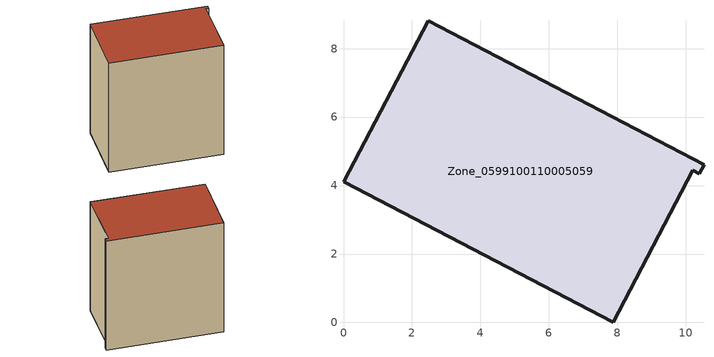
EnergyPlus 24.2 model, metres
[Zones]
Zone_0599100110005059
 floor ground (C_G): 10.2,4.44 7.89,0 0,4.11 2.48,8.82 10.53,4.61 10.39,4.34 z0
 wall outside (C_F): 2.48,8.82 0,4.11 7.89,0 10.2,4.44 10.39,4.34 10.53,4.61 2.48,8.82 z0:9.9
 roof outside (C_R): 10.39,4.34 10.53,4.61 2.48,8.82 0,4.11 7.89,0 10.2,4.44 z9.9
[BUILDING]
Pand.0599100110005059: North Axis=0; Terrain=City; Loads Convergence Tolerance Value=0.04; Temperature Convergence Tolerance Value=0.4; Solar Distribution=FullExterior; Maximum Number of Warmup Days=25; Minimum Number of Warmup Days=1
[Site:Location]
Rotterdam.The.Hague.AP_ZH_NLD Design_Conditions: Latitude=51.96; Longitude=4.45; Time Zone=1; Elevation=-4.5
[SITE:GROUNDTEMPERATURE:BUILDINGSURFACE]
18, 18, 18, 18, 18, 18, 18, 18, 18, 18, 18, 18
[MATERIAL] Thermal Absorptance=0.9; Solar Absorptance=0.7; Visible Absorptance=0.7
Name | Roughness | Thickness | Conductivity | Density | Specific Heat
G.TI.2015-2018 | MediumSmooth | 0.15 | 0.0428571 | 540 | 1210
F.TI.2015-2018 | Rough | 0.3 | 0.0666667 | 1920 | 840
R.TI.2015-2018 | MediumRough | 0.2 | 0.0333333 | 1500 | 1000
[CONSTRUCTION]
C_G: G.TI.2015-2018
C_F: F.TI.2015-2018
C_R: R.TI.2015-2018
[ZONE]
Zone_0599100110005059: Type=1; Multiplier=1; Ceiling Height=Autocalculate; Volume=Autocalculate; Floor Area=autocalculate; Part of Total Floor Area=Yes
[ZONEINFILTRATION:DESIGNFLOWRATE]
Infil_Zone_0599100110005059: Zone or ZoneList or Space or SpaceList=Zone_0599100110005059; Schedule=AlwaysOn; Design Flow Rate Calculation Method=Flow/Area; Flow Rate per Floor Area=0.0015; Constant Term Coefficient=1; Temperature Term Coefficient=0; Velocity Term Coefficient=0; Velocity Squared Term Coefficient=0
[HVACTEMPLATE:ZONE:IDEALLOADSAIRSYSTEM]
Zone_0599100110005059: Maximum Heating Supply Air Temperature=50; Minimum Cooling Supply Air Temperature=13; Maximum Heating Supply Air Humidity Ratio=0.0156; Minimum Cooling Supply Air Humidity Ratio=0.0077; Heating Limit=NoLimit; Cooling Limit=NoLimit; Dehumidification Control Type=ConstantSensibleHeatRatio; Cooling Sensible Heat Ratio=0.7; Dehumidification Setpoint=60; Humidification Control Type=None; Humidification Setpoint=30; Outdoor Air Method=None; Outdoor Air Flow Rate per Person=0.00944; Outdoor Air Flow Rate per Zone Floor Area=0; Outdoor Air Flow Rate per Zone=0; Demand Controlled Ventilation Type=None; Outdoor Air Economizer Type=NoEconomizer; Heat Recovery Type=None; Sensible Heat Recovery Effectiveness=0.7; Latent Heat Recovery Effectiveness=0.65
[ZONECONTROL:THERMOSTAT]
ThermostatControl_Zone_0599100110005059: Zone or ZoneList=Zone_0599100110005059; Control Type Schedule=DualSetpointControlType; Control 1=Thermostat_Zone_0599100110005059; Temperature Difference Between Cutout And Setpoint=0
[THERMOSTATSETPOINT:DUALSETPOINT]
Thermostat_Zone_0599100110005059: Heating Setpoint Temperature Schedule=HeatingSetpoint_Zone_0599100110005059; Cooling Setpoint Temperature Schedule=CoolingSetpoint_Zone_0599100110005059
[SCHEDULE:COMPACT]
HeatingSetpoint_Zone_0599100110005059: Through: 12/31, For: AllDays, Until: 24:00, 21
CoolingSetpoint_Zone_0599100110005059: Through: 12/31, For: AllDays, Until: 24:00, 24
DualSetpointControlType: Through: 12/31, For: AllDays, Until: 24:00, 4
AlwaysOn: Through: 12/31, For: AllDays, Until: 24:00, 1
